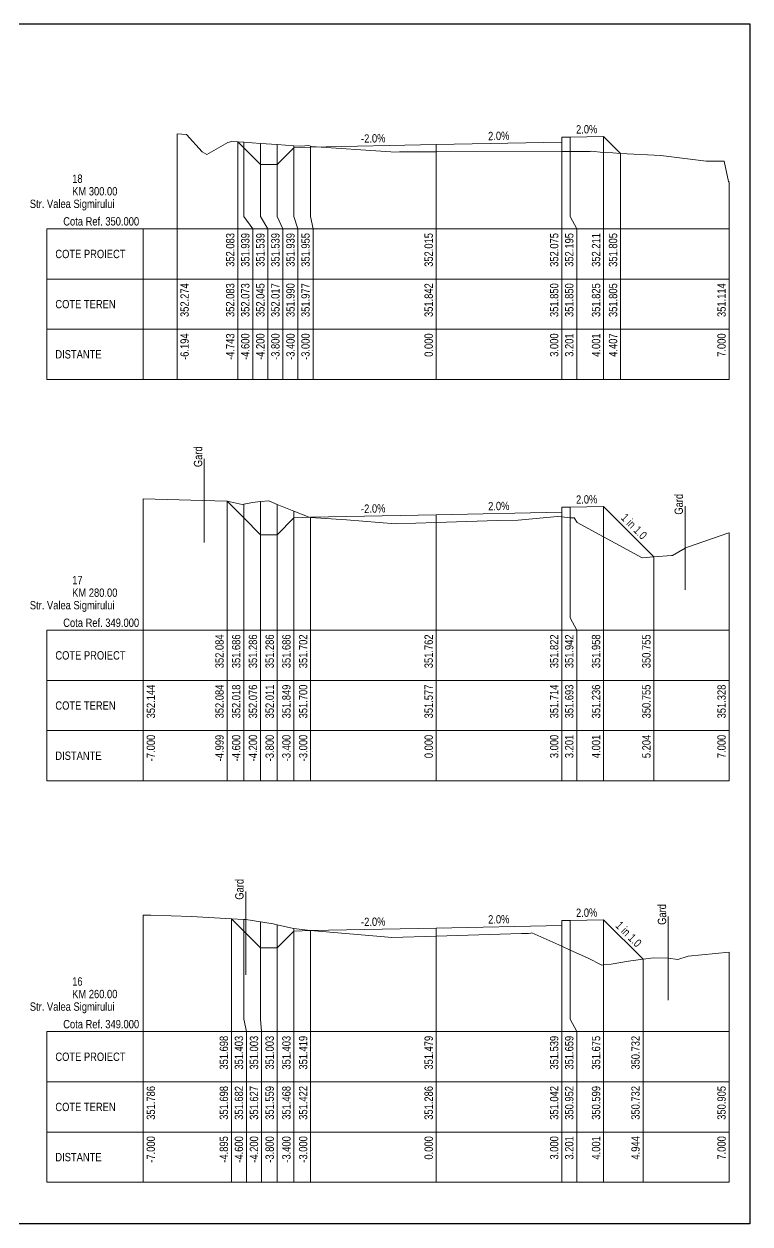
# Model space of a CAD drawing. Extents: x 1 to 634, y 0 to 594.
# Drawn here: x 167.15 to 184.5, y 0 to 28.7 of the extents above; entities that cross this region are included whole.
import ezdxf
from ezdxf.enums import TextEntityAlignment as Align

# ---------------------------------------------------------------- set-up
doc = ezdxf.new("R2010")
doc.units = 0
doc.header["$MEASUREMENT"] = 0
doc.layers.add('ARD-No Plot', color=1, linetype='Continuous', lineweight=0, plot=False)
for name, color, linetype, lineweight in [('Cartus', 7, 'Continuous', 0), ('DESIGN-TEXT', 7, 'Continuous', 0), ('EXISTING-TEXT', 7, 'Continuous', 0), ('LINES', 7, 'Continuous', 0), ('Text', 7, 'Continuous', 0), ('X-RL', 7, 'Continuous', 0), ('XPLOT-DESIGN', 5, 'Continuous', 0), ('XPLOT-EXISTING', 3, 'Continuous', 0), ('XPLOT-GRADE', 7, 'Continuous', 0), ('XPLOT-KM', 7, 'Continuous', 0), ('XPLOT-TITLE', 7, 'Continuous', 0)]:
    doc.layers.add(name, color=color, linetype=linetype, lineweight=lineweight)
doc.styles.add('$3$$0$Arial', font='arial.ttf', dxfattribs={"width": 0.8})

# ---------------------------------------------------------------- blocks, each defined once
blk = doc.blocks.new('$2$$0$A3_TRANSV_ALIN_TIRENA')
at = {"layer": ''}
blk.add_lwpolyline([(0, 0), (0, 287), (345, 287), (345, 0)], close=True, dxfattribs=at)

msp = doc.modelspace()

# ---------------------------------------------------------------- linework, layer by layer
at = {"layer": 'LINES'}
for p, q in [((170.806, 24.1), (170.806, 26.074)), ((170.806, 24.1), (170.806, 26.074)), ((172.257, 24.1), (172.257, 25.883)), ((172.257, 24.1), (172.257, 25.883)), ((172.257, 24.1), (172.257, 25.883)), ((172.4, 24.1), (172.4, 25.873)), ((172.4, 24.1), (172.4, 25.873)), ((172.4, 24.1), (172.4, 25.873)), ((172.8, 24.1), (172.8, 25.845)), ((172.8, 24.1), (172.8, 25.845)), ((172.8, 24.1), (172.8, 25.845)), ((180, 24.1), (180, 25.875)), ((180, 24.1), (180, 25.875)), ((180, 24.1), (180, 25.875)), ((180.201, 24.1), (180.201, 25.995)), ((180.201, 24.1), (180.201, 25.995)), ((180.201, 24.1), (180.201, 25.995)), ((181.001, 24.1), (181.001, 26.011)), ((181.001, 24.1), (181.001, 26.011)), ((181.001, 24.1), (181.001, 26.011)), ((173.2, 24.1), (173.2, 25.817)), ((173.2, 24.1), (173.2, 25.817)), ((173.2, 24.1), (173.2, 25.817)), ((173.6, 24.1), (173.6, 25.79)), ((173.6, 24.1), (173.6, 25.79)), ((173.6, 24.1), (173.6, 25.79)), ((174, 24.1), (174, 25.777)), ((174, 24.1), (174, 25.777)), ((174, 24.1), (174, 25.777)), ((177, 24.1), (177, 25.815)), ((177, 24.1), (177, 25.815)), ((177, 24.1), (177, 25.815)), ((181.407, 24.1), (181.407, 25.605)), ((181.407, 24.1), (181.407, 25.605)), ((181.407, 24.1), (181.407, 25.605)), ((184, 24.1), (184, 24.914)), ((184, 24.1), (184, 24.914)), ((170.806, 23.8), (170.806, 24.1)), ((170.806, 23.8), (170.806, 24.1)), ((172.257, 23.8), (172.257, 24.1)), ((172.257, 23.8), (172.257, 24.1)), ((172.257, 23.8), (172.257, 24.1)), ((172.617, 23.8), (172.4, 24.1)), ((172.617, 23.8), (172.4, 24.1)), ((172.617, 23.8), (172.4, 24.1)), ((172.977, 23.8), (172.8, 24.1)), ((172.977, 23.8), (172.8, 24.1)), ((172.977, 23.8), (172.8, 24.1)), ((173.337, 23.8), (173.2, 24.1)), ((173.337, 23.8), (173.2, 24.1)), ((173.337, 23.8), (173.2, 24.1)), ((173.697, 23.8), (173.6, 24.1)), ((173.697, 23.8), (173.6, 24.1)), ((173.697, 23.8), (173.6, 24.1)), ((174.057, 23.8), (174, 24.1)), ((174.057, 23.8), (174, 24.1)), ((174.057, 23.8), (174, 24.1)), ((177, 23.8), (177, 24.1)), ((177, 23.8), (177, 24.1)), ((177, 23.8), (177, 24.1)), ((180, 23.8), (180, 24.1)), ((180, 23.8), (180, 24.1)), ((180, 23.8), (180, 24.1)), ((180.36, 23.8), (180.201, 24.1)), ((180.36, 23.8), (180.201, 24.1)), ((180.36, 23.8), (180.201, 24.1)), ((181.001, 23.8), (181.001, 24.1)), ((181.001, 23.8), (181.001, 24.1)), ((181.001, 23.8), (181.001, 24.1)), ((181.407, 23.8), (181.407, 24.1)), ((181.407, 23.8), (181.407, 24.1)), ((181.407, 23.8), (181.407, 24.1)), ((184, 23.8), (184, 24.1)), ((184, 23.8), (184, 24.1)), ((167.698, 22.6), (167.698, 23.8)), ((167.698, 23.8), (170, 23.8)), ((170, 20.2), (170, 23.8)), ((170, 23.8), (184, 23.8)), ((170.806, 20.2), (170.806, 23.8)), ((170.806, 20.2), (170.806, 23.8)), ((172.257, 20.2), (172.257, 23.8)), ((172.257, 20.2), (172.257, 23.8)), ((172.257, 20.2), (172.257, 23.8)), ((172.617, 20.2), (172.617, 23.8)), ((172.617, 20.2), (172.617, 23.8)), ((172.617, 20.2), (172.617, 23.8)), ((172.977, 20.2), (172.977, 23.8)), ((172.977, 20.2), (172.977, 23.8)), ((172.977, 20.2), (172.977, 23.8)), ((173.337, 20.2), (173.337, 23.8)), ((173.337, 20.2), (173.337, 23.8)), ((173.337, 20.2), (173.337, 23.8)), ((173.697, 20.2), (173.697, 23.8)), ((173.697, 20.2), (173.697, 23.8)), ((173.697, 20.2), (173.697, 23.8)), ((174.057, 20.2), (174.057, 23.8)), ((174.057, 20.2), (174.057, 23.8)), ((174.057, 20.2), (174.057, 23.8)), ((177, 20.2), (177, 23.8)), ((177, 20.2), (177, 23.8)), ((177, 20.2), (177, 23.8)), ((180, 20.2), (180, 23.8)), ((180, 20.2), (180, 23.8)), ((180, 20.2), (180, 23.8)), ((180.36, 20.2), (180.36, 23.8)), ((180.36, 20.2), (180.36, 23.8)), ((180.36, 20.2), (180.36, 23.8)), ((181.001, 20.2), (181.001, 23.8)), ((181.001, 20.2), (181.001, 23.8)), ((181.001, 20.2), (181.001, 23.8)), ((181.407, 20.2), (181.407, 23.8)), ((181.407, 20.2), (181.407, 23.8)), ((181.407, 20.2), (181.407, 23.8)), ((184, 20.2), (184, 23.8)), ((184, 20.2), (184, 23.8)), ((184, 20.2), (184, 23.8)), ((167.698, 21.4), (167.698, 22.6)), ((167.698, 22.6), (170, 22.6)), ((170, 22.6), (167.698, 22.6)), ((170, 22.6), (184, 22.6)), ((167.698, 20.2), (167.698, 21.4)), ((167.698, 21.4), (170, 21.4)), ((170, 21.4), (167.698, 21.4)), ((170, 21.4), (184, 21.4)), ((170, 20.2), (167.698, 20.2)), ((170, 20.2), (184, 20.2)), ((171.458, 18.302), (171.458, 16.302)), ((170, 14.5), (170, 17.344)), ((170, 14.5), (170, 17.344)), ((172.001, 14.5), (172.001, 17.284)), ((172.001, 14.5), (172.001, 17.284)), ((172.001, 14.5), (172.001, 17.284)), ((172.8, 14.5), (172.8, 17.276)), ((172.8, 14.5), (172.8, 17.276)), ((172.8, 14.5), (172.8, 17.276)), ((172.4, 14.5), (172.4, 17.218)), ((172.4, 14.5), (172.4, 17.218)), ((172.4, 14.5), (172.4, 17.218)), ((173.2, 14.5), (173.2, 17.211)), ((173.2, 14.5), (173.2, 17.211)), ((173.2, 14.5), (173.2, 17.211)), ((173.6, 14.5), (173.6, 17.049)), ((173.6, 14.5), (173.6, 17.049)), ((173.6, 14.5), (173.6, 17.049)), ((177, 14.5), (177, 16.962)), ((177, 14.5), (177, 16.962)), ((177, 14.5), (177, 16.962)), ((180, 14.5), (180, 17.022)), ((180, 14.5), (180, 17.022)), ((180, 14.5), (180, 17.022)), ((180.201, 14.5), (180.201, 17.142)), ((180.201, 14.5), (180.201, 17.142)), ((180.201, 14.5), (180.201, 17.142)), ((181.001, 14.5), (181.001, 17.158)), ((181.001, 14.5), (181.001, 17.158)), ((181.001, 14.5), (181.001, 17.158)), ((182.948, 17.165), (182.948, 15.165)), ((174, 14.5), (174, 16.902)), ((174, 14.5), (174, 16.902)), ((174, 14.5), (174, 16.902)), ((184, 14.5), (184, 16.528)), ((184, 14.5), (184, 16.528)), ((182.204, 14.5), (182.204, 15.955)), ((182.204, 14.5), (182.204, 15.955)), ((182.204, 14.5), (182.204, 15.955)), ((170, 14.2), (170, 14.5)), ((170, 14.2), (170, 14.5)), ((172.001, 14.2), (172.001, 14.5)), ((172.001, 14.2), (172.001, 14.5)), ((172.001, 14.2), (172.001, 14.5)), ((172.4, 14.2), (172.4, 14.5)), ((172.4, 14.2), (172.4, 14.5)), ((172.4, 14.2), (172.4, 14.5)), ((172.8, 14.2), (172.8, 14.5)), ((172.8, 14.2), (172.8, 14.5)), ((172.8, 14.2), (172.8, 14.5)), ((173.2, 14.2), (173.2, 14.5)), ((173.2, 14.2), (173.2, 14.5)), ((173.2, 14.2), (173.2, 14.5)), ((173.6, 14.2), (173.6, 14.5)), ((173.6, 14.2), (173.6, 14.5)), ((173.6, 14.2), (173.6, 14.5)), ((174, 14.2), (174, 14.5)), ((174, 14.2), (174, 14.5)), ((174, 14.2), (174, 14.5)), ((177, 14.2), (177, 14.5)), ((177, 14.2), (177, 14.5)), ((177, 14.2), (177, 14.5)), ((180, 14.2), (180, 14.5)), ((180, 14.2), (180, 14.5)), ((180, 14.2), (180, 14.5)), ((180.36, 14.2), (180.201, 14.5)), ((180.36, 14.2), (180.201, 14.5)), ((180.36, 14.2), (180.201, 14.5)), ((181.001, 14.2), (181.001, 14.5)), ((181.001, 14.2), (181.001, 14.5)), ((181.001, 14.2), (181.001, 14.5)), ((182.204, 14.2), (182.204, 14.5)), ((182.204, 14.2), (182.204, 14.5)), ((182.204, 14.2), (182.204, 14.5)), ((184, 14.2), (184, 14.5)), ((184, 14.2), (184, 14.5)), ((167.698, 13), (167.698, 14.2)), ((167.698, 14.2), (170, 14.2)), ((170, 10.6), (170, 14.2)), ((170, 10.6), (170, 14.2)), ((170, 10.6), (170, 14.2)), ((170, 14.2), (184, 14.2)), ((172.001, 10.6), (172.001, 14.2)), ((172.001, 10.6), (172.001, 14.2)), ((172.001, 10.6), (172.001, 14.2)), ((172.4, 10.6), (172.4, 14.2)), ((172.4, 10.6), (172.4, 14.2)), ((172.4, 10.6), (172.4, 14.2)), ((172.8, 10.6), (172.8, 14.2)), ((172.8, 10.6), (172.8, 14.2)), ((172.8, 10.6), (172.8, 14.2)), ((173.2, 10.6), (173.2, 14.2)), ((173.2, 10.6), (173.2, 14.2)), ((173.2, 10.6), (173.2, 14.2)), ((173.6, 10.6), (173.6, 14.2)), ((173.6, 10.6), (173.6, 14.2)), ((173.6, 10.6), (173.6, 14.2)), ((174, 10.6), (174, 14.2)), ((174, 10.6), (174, 14.2)), ((174, 10.6), (174, 14.2)), ((177, 10.6), (177, 14.2)), ((177, 10.6), (177, 14.2)), ((177, 10.6), (177, 14.2)), ((180, 10.6), (180, 14.2)), ((180, 10.6), (180, 14.2)), ((180, 10.6), (180, 14.2)), ((180.36, 10.6), (180.36, 14.2)), ((180.36, 10.6), (180.36, 14.2)), ((180.36, 10.6), (180.36, 14.2)), ((181.001, 10.6), (181.001, 14.2)), ((181.001, 10.6), (181.001, 14.2)), ((181.001, 10.6), (181.001, 14.2)), ((182.204, 10.6), (182.204, 14.2)), ((182.204, 10.6), (182.204, 14.2)), ((182.204, 10.6), (182.204, 14.2)), ((184, 10.6), (184, 14.2)), ((184, 10.6), (184, 14.2)), ((184, 10.6), (184, 14.2)), ((167.698, 11.8), (167.698, 13)), ((167.698, 13), (170, 13)), ((170, 13), (167.698, 13)), ((170, 13), (184, 13)), ((167.698, 10.6), (167.698, 11.8)), ((167.698, 11.8), (170, 11.8)), ((170, 11.8), (167.698, 11.8)), ((170, 11.8), (184, 11.8)), ((170, 10.6), (167.698, 10.6)), ((170, 10.6), (184, 10.6)), ((172.447, 7.956), (172.447, 5.956)), ((170, 4.9), (170, 7.386)), ((170, 4.9), (170, 7.386)), ((172.105, 4.9), (172.105, 7.298)), ((172.105, 4.9), (172.105, 7.298)), ((172.105, 4.9), (172.105, 7.298)), ((172.4, 4.9), (172.4, 7.282)), ((172.4, 4.9), (172.4, 7.282)), ((172.4, 4.9), (172.4, 7.282)), ((172.8, 4.9), (172.8, 7.227)), ((172.8, 4.9), (172.8, 7.227)), ((172.8, 4.9), (172.8, 7.227)), ((180.201, 4.9), (180.201, 7.259)), ((180.201, 4.9), (180.201, 7.259)), ((180.201, 4.9), (180.201, 7.259)), ((181.001, 4.9), (181.001, 7.275)), ((181.001, 4.9), (181.001, 7.275)), ((181.001, 4.9), (181.001, 7.275)), ((182.546, 7.354), (182.546, 5.354)), ((173.2, 4.9), (173.2, 7.159)), ((173.2, 4.9), (173.2, 7.159)), ((173.2, 4.9), (173.2, 7.159)), ((173.6, 4.9), (173.6, 7.068)), ((173.6, 4.9), (173.6, 7.068)), ((173.6, 4.9), (173.6, 7.068)), ((174, 4.9), (174, 7.022)), ((174, 4.9), (174, 7.022)), ((174, 4.9), (174, 7.022)), ((177, 4.9), (177, 7.079)), ((177, 4.9), (177, 7.079)), ((177, 4.9), (177, 7.079)), ((180, 4.9), (180, 7.139)), ((180, 4.9), (180, 7.139)), ((180, 4.9), (180, 7.139)), ((181.944, 4.9), (181.944, 6.332)), ((181.944, 4.9), (181.944, 6.332)), ((181.944, 4.9), (181.944, 6.332)), ((184, 4.9), (184, 6.505)), ((184, 4.9), (184, 6.505)), ((170, 4.6), (170, 4.9)), ((170, 4.6), (170, 4.9)), ((172.105, 4.6), (172.105, 4.9)), ((172.105, 4.6), (172.105, 4.9)), ((172.105, 4.6), (172.105, 4.9)), ((172.465, 4.6), (172.4, 4.9)), ((172.465, 4.6), (172.4, 4.9)), ((172.465, 4.6), (172.4, 4.9)), ((172.825, 4.6), (172.8, 4.9)), ((172.825, 4.6), (172.8, 4.9)), ((172.825, 4.6), (172.8, 4.9)), ((173.2, 4.6), (173.2, 4.9)), ((173.2, 4.6), (173.2, 4.9)), ((173.2, 4.6), (173.2, 4.9)), ((173.6, 4.6), (173.6, 4.9)), ((173.6, 4.6), (173.6, 4.9)), ((173.6, 4.6), (173.6, 4.9)), ((174, 4.6), (174, 4.9)), ((174, 4.6), (174, 4.9)), ((174, 4.6), (174, 4.9)), ((177, 4.6), (177, 4.9)), ((177, 4.6), (177, 4.9)), ((177, 4.6), (177, 4.9)), ((180, 4.6), (180, 4.9)), ((180, 4.6), (180, 4.9)), ((180, 4.6), (180, 4.9)), ((180.36, 4.6), (180.201, 4.9)), ((180.36, 4.6), (180.201, 4.9)), ((180.36, 4.6), (180.201, 4.9)), ((181.001, 4.6), (181.001, 4.9)), ((181.001, 4.6), (181.001, 4.9)), ((181.001, 4.6), (181.001, 4.9)), ((181.944, 4.6), (181.944, 4.9)), ((181.944, 4.6), (181.944, 4.9)), ((181.944, 4.6), (181.944, 4.9)), ((184, 4.6), (184, 4.9)), ((184, 4.6), (184, 4.9)), ((167.698, 3.4), (167.698, 4.6)), ((167.698, 4.6), (170, 4.6)), ((170, 1), (170, 4.6)), ((170, 1), (170, 4.6)), ((170, 1), (170, 4.6)), ((170, 4.6), (184, 4.6)), ((172.105, 1), (172.105, 4.6)), ((172.105, 1), (172.105, 4.6)), ((172.105, 1), (172.105, 4.6)), ((172.465, 1), (172.465, 4.6)), ((172.465, 1), (172.465, 4.6)), ((172.465, 1), (172.465, 4.6)), ((172.825, 1), (172.825, 4.6)), ((172.825, 1), (172.825, 4.6)), ((172.825, 1), (172.825, 4.6)), ((173.2, 1), (173.2, 4.6)), ((173.2, 1), (173.2, 4.6)), ((173.2, 1), (173.2, 4.6)), ((173.6, 1), (173.6, 4.6)), ((173.6, 1), (173.6, 4.6)), ((173.6, 1), (173.6, 4.6)), ((174, 1), (174, 4.6)), ((174, 1), (174, 4.6)), ((174, 1), (174, 4.6)), ((177, 1), (177, 4.6)), ((177, 1), (177, 4.6)), ((177, 1), (177, 4.6)), ((180, 1), (180, 4.6)), ((180, 1), (180, 4.6)), ((180, 1), (180, 4.6)), ((180.36, 1), (180.36, 4.6)), ((180.36, 1), (180.36, 4.6)), ((180.36, 1), (180.36, 4.6)), ((181.001, 1), (181.001, 4.6)), ((181.001, 1), (181.001, 4.6)), ((181.001, 1), (181.001, 4.6)), ((181.944, 1), (181.944, 4.6)), ((181.944, 1), (181.944, 4.6)), ((181.944, 1), (181.944, 4.6)), ((184, 1), (184, 4.6)), ((184, 1), (184, 4.6)), ((184, 1), (184, 4.6)), ((167.698, 2.2), (167.698, 3.4)), ((167.698, 3.4), (170, 3.4)), ((170, 3.4), (167.698, 3.4)), ((170, 3.4), (184, 3.4)), ((167.698, 1), (167.698, 2.2)), ((167.698, 2.2), (170, 2.2)), ((170, 2.2), (167.698, 2.2)), ((170, 2.2), (184, 2.2)), ((170, 1), (167.698, 1)), ((170, 1), (184, 1))]:
    msp.add_line(p, q, dxfattribs=at)
at = {"layer": 'XPLOT-DESIGN'}
for p, q in [((172.257, 25.883), (172.4, 25.739)), ((177, 25.815), (180, 25.875)), ((180, 25.875), (180.001, 25.995)), ((180.001, 25.995), (180.201, 25.995)), ((180.201, 25.995), (181.001, 26.011)), ((181.001, 26.011), (181.407, 25.605)), ((172.4, 25.739), (172.8, 25.339)), ((173.2, 25.339), (173.6, 25.739)), ((173.6, 25.739), (174, 25.755)), ((174, 25.755), (177, 25.815)), ((172.8, 25.339), (173.2, 25.339)), ((172.001, 17.284), (172.4, 16.886)), ((174, 16.902), (177, 16.962)), ((177, 16.962), (180, 17.022)), ((180, 17.022), (180.001, 17.142)), ((180.001, 17.142), (180.201, 17.142)), ((180.201, 17.142), (181.001, 17.158)), ((181.001, 17.158), (182.204, 15.955)), ((172.4, 16.886), (172.8, 16.486)), ((173.2, 16.486), (173.6, 16.886)), ((173.6, 16.886), (174, 16.902)), ((172.8, 16.486), (173.2, 16.486)), ((172.105, 7.298), (172.4, 7.003)), ((180, 7.139), (180.001, 7.259)), ((180.001, 7.259), (180.201, 7.259)), ((180.201, 7.259), (181.001, 7.275)), ((181.001, 7.275), (181.944, 6.332)), ((172.4, 7.003), (172.8, 6.603)), ((173.2, 6.603), (173.6, 7.003)), ((173.6, 7.003), (174, 7.019)), ((174, 7.019), (177, 7.079)), ((177, 7.079), (180, 7.139)), ((172.8, 6.603), (173.2, 6.603))]:
    msp.add_line(p, q, dxfattribs=at)
at = {"layer": 'XPLOT-EXISTING'}
for p, q in [((170.806, 26.074), (171.03, 26.059)), ((171.03, 26.059), (171.408, 25.646)), ((171.519, 25.579), (172.022, 25.866)), ((172.022, 25.866), (172.112, 25.893)), ((172.112, 25.893), (172.257, 25.883)), ((172.257, 25.883), (172.4, 25.873)), ((172.4, 25.873), (172.8, 25.845)), ((172.8, 25.845), (173.2, 25.817)), ((171.408, 25.646), (171.519, 25.579)), ((173.2, 25.817), (173.6, 25.79)), ((173.6, 25.79), (173.762, 25.779)), ((173.762, 25.779), (173.954, 25.796)), ((173.954, 25.796), (174, 25.777)), ((174, 25.777), (174.015, 25.771)), ((174.015, 25.771), (175.917, 25.64)), ((175.917, 25.64), (175.984, 25.635)), ((175.984, 25.635), (176.123, 25.639)), ((176.123, 25.639), (177, 25.642)), ((177, 25.642), (180, 25.65)), ((177, 25.642), (177, 25.642)), ((180, 25.65), (180.201, 25.65)), ((180.201, 25.65), (180.678, 25.651)), ((180.678, 25.651), (180.712, 25.655)), ((180.712, 25.655), (180.989, 25.626)), ((180.989, 25.626), (181.001, 25.625)), ((181.001, 25.625), (181.222, 25.615)), ((181.222, 25.615), (181.407, 25.605)), ((181.407, 25.605), (182.372, 25.556)), ((182.372, 25.556), (183.449, 25.421)), ((183.449, 25.421), (183.884, 25.42)), ((183.884, 25.42), (183.983, 24.937)), ((183.983, 24.937), (184, 24.914)), ((184, 24.914), (184, 24.914)), ((170, 17.344), (170, 17.344)), ((170, 17.344), (171.993, 17.286)), ((171.993, 17.286), (172.001, 17.284)), ((172.001, 17.284), (172.363, 17.211)), ((172.4, 17.218), (172.61, 17.259)), ((172.61, 17.259), (172.8, 17.276)), ((172.8, 17.276), (172.999, 17.293)), ((172.999, 17.293), (173.2, 17.211)), ((172.363, 17.211), (172.4, 17.218)), ((173.2, 17.211), (173.6, 17.049)), ((173.6, 17.049), (173.962, 16.903)), ((173.962, 16.903), (174, 16.9)), ((174, 16.9), (174.857, 16.842)), ((174.857, 16.842), (176.027, 16.743)), ((176.027, 16.743), (177, 16.777)), ((177, 16.777), (178.462, 16.828)), ((177, 16.777), (177, 16.777)), ((178.462, 16.828), (178.959, 16.83)), ((178.959, 16.83), (179.896, 16.925)), ((179.896, 16.925), (180, 16.914)), ((180, 16.914), (180.201, 16.893)), ((180.201, 16.893), (180.204, 16.893)), ((180.204, 16.893), (180.294, 16.891)), ((180.294, 16.891), (180.366, 16.78)), ((180.366, 16.78), (181.001, 16.436)), ((181.001, 16.436), (181.926, 15.934)), ((183.01, 16.184), (183.992, 16.528)), ((183.992, 16.528), (184, 16.528)), ((182.649, 15.989), (182.948, 16.165)), ((182.948, 16.165), (183.01, 16.184)), ((181.926, 15.934), (182.204, 15.955)), ((182.204, 15.955), (182.628, 15.986)), ((182.628, 15.986), (182.649, 15.989)), ((170, 7.386), (170, 7.386)), ((170, 7.386), (170.176, 7.383)), ((170.176, 7.383), (171.15, 7.351)), ((171.15, 7.351), (172.105, 7.298)), ((172.105, 7.298), (172.4, 7.282)), ((172.4, 7.282), (172.447, 7.279)), ((172.447, 7.279), (172.8, 7.227)), ((172.8, 7.227), (173.104, 7.182)), ((173.104, 7.182), (173.2, 7.159)), ((173.2, 7.159), (173.521, 7.08)), ((173.521, 7.08), (173.6, 7.068)), ((173.6, 7.068), (173.79, 7.04)), ((173.79, 7.04), (174, 7.022)), ((174, 7.022), (175.766, 6.869)), ((177, 6.886), (179.043, 6.946)), ((179.043, 6.946), (179.203, 6.951)), ((179.203, 6.951), (179.259, 6.952)), ((179.259, 6.952), (179.285, 6.961)), ((179.285, 6.961), (180, 6.642)), ((175.766, 6.869), (175.938, 6.855)), ((175.938, 6.855), (177, 6.886)), ((177, 6.886), (177, 6.886)), ((180, 6.642), (180.201, 6.552)), ((180.201, 6.552), (180.618, 6.365)), ((180.618, 6.365), (180.96, 6.194)), ((181.599, 6.287), (181.944, 6.332)), ((181.944, 6.332), (182.191, 6.365)), ((182.191, 6.365), (182.546, 6.354)), ((182.546, 6.354), (182.779, 6.322)), ((182.779, 6.322), (183.023, 6.407)), ((183.023, 6.407), (184, 6.505)), ((180.96, 6.194), (181.001, 6.199)), ((181.001, 6.199), (181.181, 6.218)), ((181.181, 6.218), (181.599, 6.287))]:
    msp.add_line(p, q, dxfattribs=at)

# ---------------------------------------------------------------- block references
at = {"layer": 'Cartus', "xscale": 0.1, "yscale": 0.1, "zscale": 0.1}
msp.add_blockref('$2$$0$A3_TRANSV_ALIN_TIRENA', (150, 0), dxfattribs=at)

# ---------------------------------------------------------------- texts
at = {"layer": 'ARD-No Plot', "style": '$3$$0$Arial', "width": 0.8}
for p in [(168.3, 24.3), (168.3, 14.7), (168.3, 5.1)]:
    msp.add_text('Str. Valea Sigmirului', height=0.2, dxfattribs=at).set_placement(p, align=Align.CENTER)
at = {"layer": 'DESIGN-TEXT', "style": '$3$$0$Arial', "width": 0.8}
for s, p in [('352.083', (172.177, 23.7)), ('351.939', (172.537, 23.7)), ('351.539', (172.897, 23.7)), ('351.539', (173.257, 23.7)), ('351.939', (173.617, 23.7)), ('351.955', (173.977, 23.7)), ('352.015', (176.92, 23.7)), ('352.075', (179.92, 23.7)), ('352.195', (180.28, 23.7)), ('352.211', (180.921, 23.7)), ('351.805', (181.327, 23.7)), ('352.084', (171.921, 14.1)), ('351.686', (172.32, 14.1)), ('351.286', (172.72, 14.1)), ('351.286', (173.12, 14.1)), ('351.686', (173.52, 14.1)), ('351.702', (173.92, 14.1)), ('351.762', (176.92, 14.1)), ('351.822', (179.92, 14.1)), ('351.942', (180.28, 14.1)), ('351.958', (180.921, 14.1)), ('350.755', (182.124, 14.1)), ('351.698', (172.025, 4.5)), ('351.403', (172.385, 4.5)), ('351.003', (172.745, 4.5)), ('351.003', (173.12, 4.5)), ('351.403', (173.52, 4.5)), ('351.419', (173.92, 4.5)), ('351.479', (176.92, 4.5)), ('351.539', (179.92, 4.5)), ('351.659', (180.28, 4.5)), ('351.675', (180.921, 4.5)), ('350.732', (181.864, 4.5))]:
    msp.add_text(s, height=0.2, rotation=90, dxfattribs=at).set_placement(p, align=Align.RIGHT)
at = {"layer": 'EXISTING-TEXT', "style": '$3$$0$Arial', "width": 0.8}
for s, p in [('352.274', (171.086, 22.5)), ('352.083', (172.177, 22.5)), ('352.073', (172.537, 22.5)), ('352.045', (172.897, 22.5)), ('352.017', (173.257, 22.5)), ('351.990', (173.617, 22.5)), ('351.977', (173.977, 22.5)), ('351.842', (176.92, 22.5)), ('351.842', (176.92, 22.5)), ('351.850', (179.92, 22.5)), ('351.850', (180.28, 22.5)), ('351.825', (180.921, 22.5)), ('351.805', (181.327, 22.5)), ('351.114', (183.92, 22.5)), ('351.114', (183.92, 22.5)), ('352.144', (170.28, 12.9)), ('352.144', (170.28, 12.9)), ('352.084', (171.921, 12.9)), ('352.018', (172.32, 12.9)), ('352.076', (172.72, 12.9)), ('352.011', (173.12, 12.9)), ('351.849', (173.52, 12.9)), ('351.700', (173.92, 12.9)), ('351.577', (176.92, 12.9)), ('351.577', (176.92, 12.9)), ('351.714', (179.92, 12.9)), ('351.693', (180.28, 12.9)), ('351.236', (180.921, 12.9)), ('350.755', (182.124, 12.9)), ('351.328', (183.92, 12.9)), ('351.786', (170.28, 3.3)), ('351.786', (170.28, 3.3)), ('351.698', (172.025, 3.3)), ('351.682', (172.385, 3.3)), ('351.627', (172.745, 3.3)), ('351.559', (173.12, 3.3)), ('351.468', (173.52, 3.3)), ('351.422', (173.92, 3.3)), ('351.286', (176.92, 3.3)), ('351.286', (176.92, 3.3)), ('351.042', (179.92, 3.3)), ('350.952', (180.28, 3.3)), ('350.599', (180.921, 3.3)), ('350.732', (181.864, 3.3)), ('350.905', (183.92, 3.3))]:
    msp.add_text(s, height=0.2, rotation=90, dxfattribs=at).set_placement(p, align=Align.RIGHT)
at = {"layer": 'Text', "style": '$3$$0$Arial', "width": 0.8}
for s, p in [('-6.194', (171.086, 21.3)), ('-6.194', (171.086, 21.3)), ('-4.743', (172.177, 21.3)), ('-4.743', (172.177, 21.3)), ('-4.743', (172.177, 21.3)), ('-4.600', (172.537, 21.3)), ('-4.600', (172.537, 21.3)), ('-4.600', (172.537, 21.3)), ('-4.200', (172.897, 21.3)), ('-4.200', (172.897, 21.3)), ('-4.200', (172.897, 21.3)), ('-3.800', (173.257, 21.3)), ('-3.800', (173.257, 21.3)), ('-3.800', (173.257, 21.3)), ('-3.400', (173.617, 21.3)), ('-3.400', (173.617, 21.3)), ('-3.400', (173.617, 21.3)), ('-3.000', (173.977, 21.3)), ('-3.000', (173.977, 21.3)), ('-3.000', (173.977, 21.3)), ('0.000', (176.92, 21.3)), ('0.000', (176.92, 21.3)), ('0.000', (176.92, 21.3)), ('3.000', (179.92, 21.3)), ('3.000', (179.92, 21.3)), ('3.000', (179.92, 21.3)), ('3.201', (180.28, 21.3)), ('3.201', (180.28, 21.3)), ('3.201', (180.28, 21.3)), ('4.001', (180.921, 21.3)), ('4.001', (180.921, 21.3)), ('4.001', (180.921, 21.3)), ('4.407', (181.327, 21.3)), ('4.407', (181.327, 21.3)), ('4.407', (181.327, 21.3)), ('7.000', (183.92, 21.3)), ('7.000', (183.92, 21.3)), ('-7.000', (170.28, 11.7)), ('-7.000', (170.28, 11.7)), ('-4.999', (171.921, 11.7)), ('-4.999', (171.921, 11.7)), ('-4.999', (171.921, 11.7)), ('-4.600', (172.32, 11.7)), ('-4.600', (172.32, 11.7)), ('-4.600', (172.32, 11.7)), ('-4.200', (172.72, 11.7)), ('-4.200', (172.72, 11.7)), ('-4.200', (172.72, 11.7)), ('-3.800', (173.12, 11.7)), ('-3.800', (173.12, 11.7)), ('-3.800', (173.12, 11.7)), ('-3.400', (173.52, 11.7)), ('-3.400', (173.52, 11.7)), ('-3.400', (173.52, 11.7)), ('-3.000', (173.92, 11.7)), ('-3.000', (173.92, 11.7)), ('-3.000', (173.92, 11.7)), ('0.000', (176.92, 11.7)), ('0.000', (176.92, 11.7)), ('0.000', (176.92, 11.7)), ('3.000', (179.92, 11.7)), ('3.000', (179.92, 11.7)), ('3.000', (179.92, 11.7)), ('3.201', (180.28, 11.7)), ('3.201', (180.28, 11.7)), ('3.201', (180.28, 11.7)), ('4.001', (180.921, 11.7)), ('4.001', (180.921, 11.7)), ('4.001', (180.921, 11.7)), ('5.204', (182.124, 11.7)), ('5.204', (182.124, 11.7)), ('5.204', (182.124, 11.7)), ('7.000', (183.92, 11.7)), ('7.000', (183.92, 11.7)), ('-7.000', (170.28, 2.1)), ('-7.000', (170.28, 2.1)), ('-4.895', (172.025, 2.1)), ('-4.895', (172.025, 2.1)), ('-4.895', (172.025, 2.1)), ('-4.600', (172.385, 2.1)), ('-4.600', (172.385, 2.1)), ('-4.600', (172.385, 2.1)), ('-4.200', (172.745, 2.1)), ('-4.200', (172.745, 2.1)), ('-4.200', (172.745, 2.1)), ('-3.800', (173.12, 2.1)), ('-3.800', (173.12, 2.1)), ('-3.800', (173.12, 2.1)), ('-3.400', (173.52, 2.1)), ('-3.400', (173.52, 2.1)), ('-3.400', (173.52, 2.1)), ('-3.000', (173.92, 2.1)), ('-3.000', (173.92, 2.1)), ('-3.000', (173.92, 2.1)), ('0.000', (176.92, 2.1)), ('0.000', (176.92, 2.1)), ('0.000', (176.92, 2.1)), ('3.000', (179.92, 2.1)), ('3.000', (179.92, 2.1)), ('3.000', (179.92, 2.1)), ('3.201', (180.28, 2.1)), ('3.201', (180.28, 2.1)), ('3.201', (180.28, 2.1)), ('4.001', (180.921, 2.1)), ('4.001', (180.921, 2.1)), ('4.001', (180.921, 2.1)), ('4.944', (181.864, 2.1)), ('4.944', (181.864, 2.1)), ('4.944', (181.864, 2.1)), ('7.000', (183.92, 2.1)), ('7.000', (183.92, 2.1))]:
    msp.add_text(s, height=0.2, rotation=90, dxfattribs=at).set_placement(p, align=Align.RIGHT)
for p in [(171.408, 18.102), (182.898, 16.965), (172.397, 7.756), (182.496, 7.154)]:
    msp.add_text('Gard', height=0.2, rotation=90, dxfattribs=at).set_placement(p)
at = {"layer": 'X-RL', "style": '$3$$0$Arial', "width": 0.8}
for s, p in [('Cota Ref. 350.000', (169.9, 23.88)), ('Cota Ref. 349.000', (169.9, 14.28)), ('Cota Ref. 349.000', (169.9, 4.68))]:
    msp.add_text(s, height=0.2, dxfattribs=at).set_placement(p, align=Align.RIGHT)
at = {"layer": 'XPLOT-GRADE', "style": '$3$$0$Arial', "width": 0.8}
for s, rotation, p in [('2.0%', 1.1458, (178.498, 25.925)), ('2.0%', 1.1458, (180.599, 26.083)), ('-2.0%', 1.1458, (175.498, 25.865)), ('2.0%', 1.1458, (178.498, 17.072)), ('2.0%', 1.1458, (180.599, 17.23)), ('-2.0%', 1.1458, (175.498, 17.012)), ('1 in 1.0', 315, (181.659, 16.613)), ('2.0%', 1.1458, (180.599, 7.347)), ('-2.0%', 1.1458, (175.498, 7.129)), ('2.0%', 1.1458, (178.498, 7.189)), ('1 in 1.0', 315, (181.529, 6.861))]:
    msp.add_text(s, height=0.2, rotation=rotation, dxfattribs=at).set_placement(p, align=Align.CENTER)
at = {"layer": 'XPLOT-KM', "style": '$3$$0$Arial', "width": 0.8}
for s, p in [('18', (168.3, 24.9)), ('KM 300.00', (168.3, 24.6)), ('17', (168.3, 15.3)), ('KM 280.00', (168.3, 15)), ('16', (168.3, 5.7)), ('KM 260.00', (168.3, 5.4))]:
    msp.add_text(s, height=0.2, dxfattribs=at).set_placement(p)
at = {"layer": 'XPLOT-TITLE', "style": '$3$$0$Arial', "width": 0.8}
for s, p in [('COTE PROIECT', (167.898, 23.1)), ('COTE TEREN', (167.898, 21.9)), ('DISTANTE', (167.898, 20.7)), ('COTE PROIECT', (167.898, 13.5)), ('COTE TEREN', (167.898, 12.3)), ('DISTANTE', (167.898, 11.1)), ('COTE PROIECT', (167.898, 3.9)), ('COTE TEREN', (167.898, 2.7)), ('DISTANTE', (167.898, 1.5))]:
    msp.add_text(s, height=0.2, dxfattribs=at).set_placement(p)

doc.saveas('drawing.dxf')
